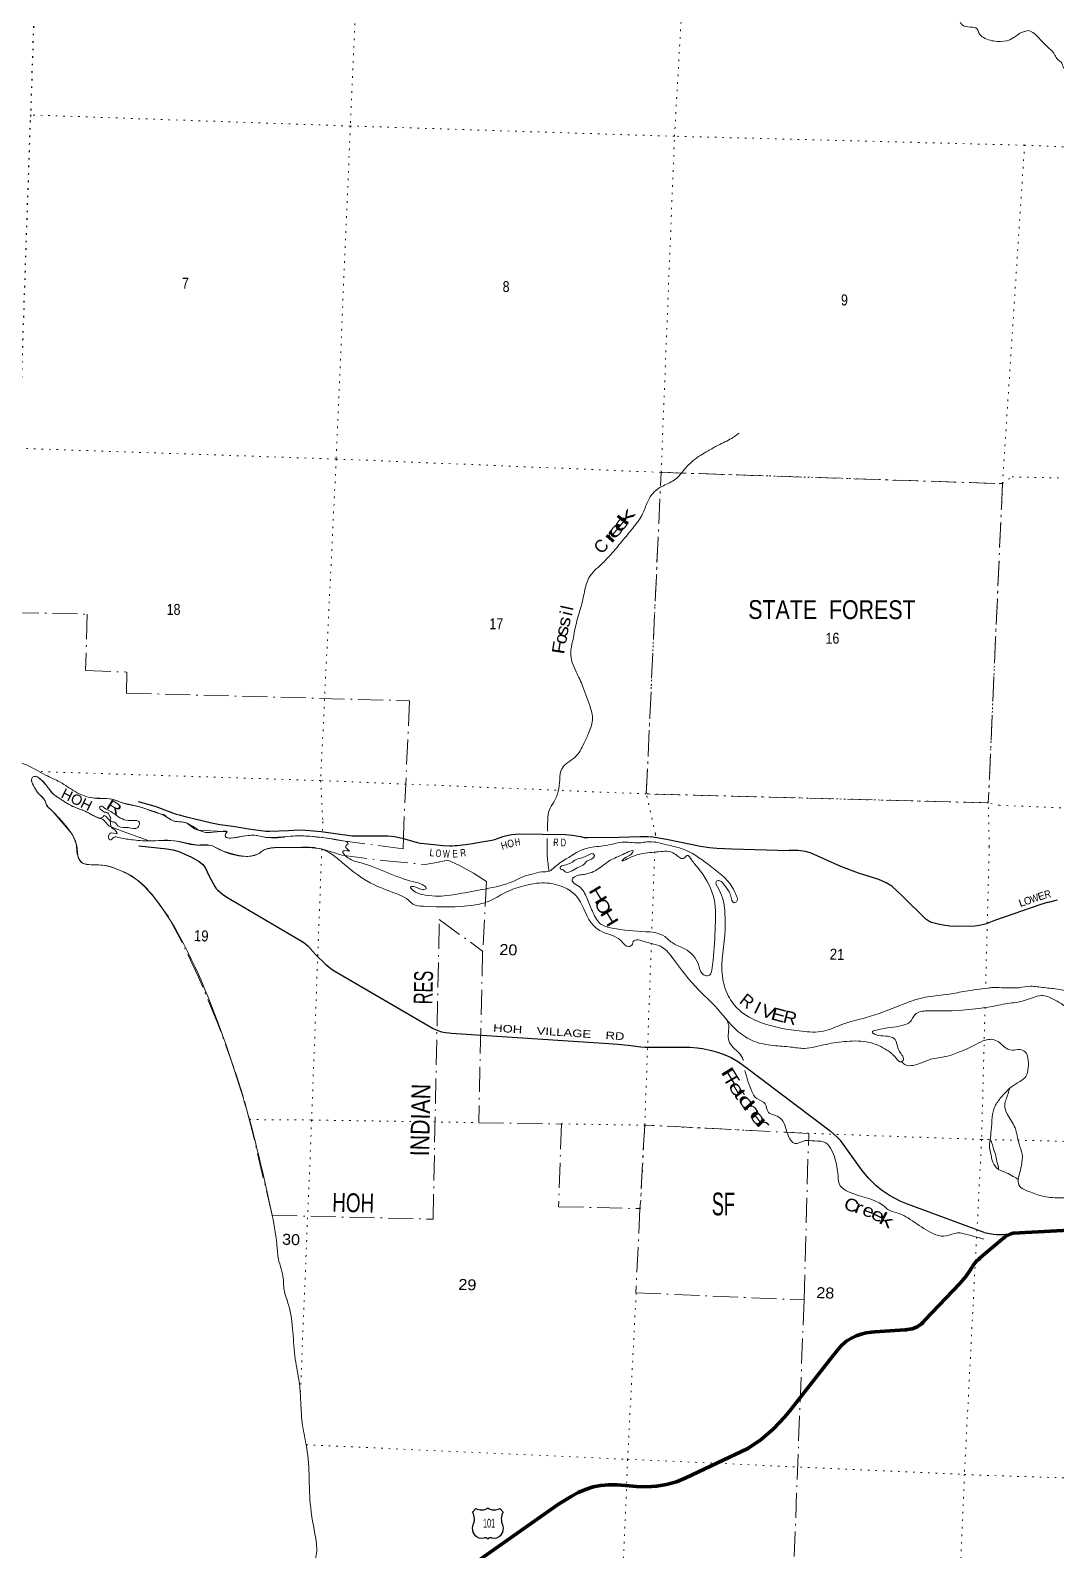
# Model space of a CAD drawing. Header units: feet. Extents: x -932108 to -739700, y 12311 to 202656.
# Drawn here: x -850982 to -834618, y 96062 to 120297 of the extents above; entities that cross this region are included whole.
import ezdxf
from ezdxf.enums import TextEntityAlignment as Align

# ---------------------------------------------------------------- set-up
doc = ezdxf.new("R2010")
doc.units = ezdxf.units.FT
doc.header["$LTSCALE"] = 80
doc.linetypes.add('DOT_DASHED', pattern=[7.7, 5, -1.2, 0.3, -1.2])
doc.linetypes.add('DOTTED', pattern=[1.5, 0.3, -1.2])
for name, color, linetype, lineweight in [('16', 7, 'Continuous', 25), ('20', 7, 'Continuous', 70), ('29', 7, 'Continuous', 25), ('30', 7, 'Continuous', 35), ('39', 7, 'Continuous', 13), ('44', 7, 'DOT_DASHED', 13), ('6', 7, 'DOTTED', 25), ('7', 7, 'DOTTED', 13)]:
    doc.layers.add(name, color=color, linetype=linetype, lineweight=lineweight)
doc.layers.add('41', color=7, linetype='Continuous')

msp = doc.modelspace()

# ---------------------------------------------------------------- linework, layer by layer
at = {"layer": '16'}
for p, q in [((-843923.5, 96661.44), (-843872.19, 96720.2)), ((-843680.43, 96726.17), (-843680.71, 96725.97)), ((-843488.34, 96720.29), (-843436.95, 96661.44))]:
    msp.add_line(p, q, dxfattribs=at)
for centre, radius, start, end in [((-843781.11, 96877.86), 182.07, 239.97227, 303.45418), ((-843579.33, 96877.36), 181.52, 236.33975, 300.08743), ((-843579.34, 96877.86), 182.07, 236.54582, 236.59441), ((-844116.48, 96550.81), 222.05, 332.97043, 29.75871), ((-843243.98, 96550.81), 222.05, 150.24129, 207.02957), ((-843777.29, 96395.91), 151.42, 159.09177, 283.81923), ((-843583.17, 96395.91), 151.42, 256.18077, 20.90823)]:
    msp.add_arc(centre, radius, start, end, dxfattribs=at)
for centre, major_axis, start_param, end_param in [((-843721.95, 96197.09), (-19.56, 51.67), 4.95877769, 6.28318531), ((-843638.5, 96197.09), (19.56, 51.67), 0, 1.32637542)]:
    msp.add_ellipse(centre, major_axis=major_axis, ratio=0.929097, start_param=start_param, end_param=end_param, dxfattribs=at)
at = {"layer": '20'}
for points in [[(-835773.68, 100759.12), (-835446.18, 101037.16), (-835429.5, 101049.91), (-835399.06, 101069.4), (-835366.76, 101085.6), (-835332.94, 101098.33), (-835297.97, 101107.46), (-833799, 101191.95)], [(-844743.55, 95245.72), (-842555, 96787.95), (-842348.04, 96911.02), (-842237.69, 96973), (-842121.47, 97023.1), (-842000.65, 97060.78), (-841876.55, 97085.62), (-841750.53, 97097.36), (-841623.98, 97095.86), (-841616.8, 97095.37), (-841484, 97082.95), (-841307.16, 97068.91), (-841149.53, 97062.92), (-840987.66, 97073.5), (-840827.79, 97100.95), (-840671.66, 97144.95), (-840520.99, 97205.03), (-839529.51, 97676.23), (-839317.64, 97820.89), (-839122.04, 97986.91), (-838944.88, 98172.46), (-838860.2, 98276.62), (-838227.47, 99083.73), (-838206.79, 99110.11), (-838187.97, 99133.73), (-838120.72, 99218.13), (-838100.87, 99243.05), (-838078.52, 99268.13), (-838041.23, 99310), (-837975.01, 99370.28), (-837948.17, 99391.37), (-837876.89, 99435.38), (-837801.41, 99471.7), (-837722.54, 99499.92), (-837641.15, 99519.75), (-837558.14, 99530.96), (-837500.98, 99533.6), (-837027, 99565.95), (-836992.89, 99570.32), (-836987.98, 99570.65), (-836946.75, 99575.8), (-836906.28, 99585.23), (-836867.02, 99598.84), (-836829.4, 99616.48), (-836793.83, 99637.96), (-836760.69, 99663.03), (-836730.36, 99691.44), (-836703.17, 99722.85), (-836145.32, 100305.56), (-836050.92, 100416.19), (-835980.29, 100519.05), (-835963.69, 100544.15), (-835949.83, 100569.05), (-835939.89, 100586.93), (-835911.68, 100627.08), (-835879.43, 100664.06), (-835843.49, 100697.46), (-835826.49, 100711.02), (-835773.68, 100759.12)]]:
    msp.add_lwpolyline(points, dxfattribs=at)
at = {"layer": '29'}
for p, q in [((-848513.5, 107757.36), (-848089.87, 107656.49)), ((-839780.81, 107240.8), (-838868.97, 107216.04))]:
    msp.add_line(p, q, dxfattribs=at)
for points in [[(-849262.61, 107994.29), (-848992.98, 107921.37), (-848964.25, 107912.17), (-848714.3, 107815.9), (-848656.26, 107796.03), (-848604.67, 107781.58), (-848513.51, 107757.36)], [(-848089.87, 107656.49), (-847959.88, 107629.77), (-847748.77, 107601.02), (-847461.38, 107556.78), (-847221.53, 107523.6), (-847165.16, 107521.39), (-846860.09, 107534.66), (-846697.61, 107541.3), (-846585.98, 107539.09), (-846465.49, 107530.24), (-846342.81, 107516.97), (-845843.2, 107450.62), (-845774.66, 107448.4), (-845670.77, 107450.62), (-845332.54, 107448.4), (-845272.86, 107446.19), (-845171.16, 107435.13), (-845047.38, 107410.8), (-844808.63, 107344.45), (-844756.66, 107333.38), (-844645.04, 107322.33), (-844393.03, 107295.79), (-844285.8, 107286.93), (-844242.71, 107286.95), (-844204.01, 107291.36), (-844169.83, 107296.53)], [(-844169.83, 107296.53), (-843955, 107321.95), (-843774, 107349.95), (-843679.26, 107366.45)], [(-843679.26, 107366.45), (-843614.87, 107377.61), (-843566.24, 107390.88), (-843440.23, 107437.32), (-843376.12, 107455.02), (-843300.96, 107468.29), (-843174.95, 107479.35), (-842443.24, 107468.29), (-842328.28, 107459.44), (-842268.6, 107450.6), (-842202.28, 107435.11), (-842144.8, 107424.05), (-842082.9, 107419.63), (-841851.01, 107425)], [(-841851.01, 107425), (-841754, 107423.95), (-841252, 107436.95)], [(-841252, 107436.95), (-841126.8, 107437.33), (-841047.22, 107430.7), (-840826.15, 107393.1), (-840286.76, 107282.51), (-840140.86, 107260.39), (-840025.91, 107249.33), (-839780.81, 107240.8)], [(-849251, 107288.95), (-848803.25, 107240.52), (-848703.22, 107222.82), (-848612.03, 107196.28), (-848564.5, 107178.59), (-848410.86, 107110.02), (-848290.38, 107037.03), (-848231.8, 106990.58), (-848211.91, 106969.58), (-848193.12, 106944.14), (-848126.8, 106807.01), (-848039.48, 106638.91), (-848020.69, 106612.37), (-847995.26, 106585.83), (-847914.58, 106516.15), (-847848.26, 106470.81), (-846760.62, 105833.82), (-846618.04, 105748.66), (-846552.82, 105692.27), (-846429.03, 105555.14), (-846268.2, 105398.09), (-846220.67, 105358.27), (-846181.51, 105329.18)], [(-835575.18, 106101.47), (-835735.07, 106041.7), (-835835.64, 106015.18), (-835907.5, 106006.31), (-836205.92, 106001.9), (-836305.41, 106006.31), (-836384.98, 106015.17), (-836491.1, 106037.28), (-836599.42, 106068.25), (-836639.21, 106088.15), (-836690.06, 106121.32), (-837061.45, 106484.05), (-837233.88, 106643.3), (-837321.19, 106698.6), (-837441.68, 106749.47), (-837764.43, 106851.21), (-838047.39, 106957.38), (-838520.47, 107169.71), (-838612.21, 107198.46), (-838732.69, 107213.94), (-838868.97, 107216.04)], [(-834728.99, 106387.37), (-834585.88, 106428.25)], [(-834728.99, 106387.37), (-834855, 106350.95), (-835575.18, 106101.47)], [(-846181.51, 105329.18), (-846121, 105288.95), (-844553, 104372.95), (-844548.66, 104371.12)], [(-844553, 104372.95), (-844479.23, 104340.87), (-844417.87, 104322.07), (-844358.75, 104309.9), (-844298.06, 104303.41)], [(-844298.06, 104303.41), (-844265, 104299.95), (-841751, 104133.95), (-841608.18, 104124.28)], [(-841608.18, 104124.28), (-841439.54, 104106.42), (-841236.15, 104082.09), (-841172.05, 104077.67), (-840451.36, 104077.67), (-840340.83, 104068.82), (-840254.61, 104055.55), (-840108.71, 104024.58), (-840000.39, 103993.62), (-839896.48, 103956.02), (-839797, 103909.57), (-839682.05, 103845.42), (-839599.1, 103786.26)], [(-839599.1, 103786.26), (-839561, 103759.95), (-838215.66, 102740.39)], [(-835760.32, 101118.64), (-836982.81, 101571.67), (-837091.14, 101615.91), (-837267.99, 101708.8), (-837399.53, 101795.06), (-837489.06, 101872.48), (-837602.91, 101987.49), (-837705.71, 102111.35), (-838046.15, 102584.68), (-838098.1, 102637.77), (-838215.66, 102740.39)], [(-835760.32, 101118.64), (-835609.31, 101091.75), (-835556.05, 101086.9), (-835471.31, 101089.32), (-835306.68, 101103.86)]]:
    msp.add_lwpolyline(points, dxfattribs=at)
at = {"layer": '39'}
msp.add_line((-842727.64, 107524.23), (-842727.02, 107539.78), dxfattribs=at)
msp.add_arc((-845965.73, 107302.22), 58.79, 14.01775, 82.34186, dxfattribs=at)
for points in [[(-835048.64, 120293.24), (-835052.65, 120293.72), (-835093.42, 120283.43), (-835132.48, 120275.15), (-835239.43, 120214.63), (-835350.71, 120146.19), (-835552.71, 120121.83), (-835767.47, 120180.98), (-835842.85, 120256.85), (-835872.47, 120320.77), (-835977.88, 120349.26), (-836112.99, 120389.04), (-836175.77, 120478.58), (-836276.84, 120514.98), (-836372.54, 120484.38), (-836492.49, 120501.3), (-836537.76, 120575.97), (-836620.05, 120629.84), (-836693.12, 120561.91), (-836777.41, 120565.26), (-836878.33, 120605.71), (-836963.2, 120544.31), (-837057.45, 120550.08), (-837058.89, 120614.91), (-837071.16, 120710.54), (-837224.83, 120738.91), (-837322.77, 120752.93), (-837304.7, 120853.42), (-837297.38, 120936.12), (-837371.72, 120987.66), (-837498.08, 121045.31), (-837645.56, 121077.49), (-837760.29, 121073.96), (-837849.24, 121162.51), (-837938.84, 121133.69), (-838027.55, 121127.09), (-838137.14, 121202.3), (-838350.85, 121287.72), (-838490.53, 121364.12), (-838603.34, 121358.49), (-838767.84, 121367.05), (-838944.06, 121434.79), (-839191.26, 121436.52), (-839342.83, 121466.84), (-839605.36, 121538.01), (-839758.93, 121619.01), (-839876.14, 121704.64), (-839938.27, 121810.34), (-840073.77, 121991.83), (-840156.45, 122086.21), (-840365.42, 122189.66), (-840562.76, 122282.52), (-840769.16, 122349.43), (-840902.75, 122427.61), (-841085.45, 122635.27), (-841188.04, 122785.09), (-841321.93, 123007), (-841457.92, 123176.36), (-841530.4, 123324.99), (-841574.37, 123533.2), (-841534.77, 123719.87), (-841558.04, 123842.24), (-841539.56, 123913.27)], [(-835048.64, 120293.24), (-834962.53, 120249.25), (-834833.62, 120118.07), (-834725.98, 120015.82), (-834628.72, 119903.79), (-834584.63, 119831.77), (-834531.46, 119791.76), (-834489.89, 119703.67), (-834410.86, 119652.77), (-834355.17, 119628.84), (-834332.22, 119589.77), (-834274.57, 119563.76), (-834214.56, 119485.19), (-834149.06, 119452.88), (-834054.53, 119445.92), (-833972.68, 119356.58), (-833883.64, 119303.35), (-833810.68, 119188.04), (-833773.08, 119102.08), (-833655.65, 119054.03), (-833561.31, 119041.02), (-833409.65, 118991.92), (-833342.64, 118943.41), (-833313.16, 118855.69), (-833296.88, 118796.64), (-833245.47, 118764.76), (-833182.91, 118766.87), (-833102.48, 118760.34), (-833060.76, 118740.88), (-832980.64, 118724.27), (-832981.98, 118681.92), (-833021.27, 118650.83), (-833019.98, 118563.98), (-833046.25, 118498.17), (-833080.33, 118440.67), (-833071.53, 118400.02), (-833116.8, 118371.14), (-833107.07, 118296.14), (-833125.1, 118236.13), (-833089.19, 118160.32), (-833111.08, 118041.88), (-833122.07, 117949.35), (-833134.05, 117889.15), (-833229.05, 117817.39), (-833307.69, 117753.2), (-833456.68, 117568.03), (-833528.95, 117513.73), (-833580.83, 117466.88), (-833628.24, 117434.03), (-833658.35, 117374.39), (-833634.14, 117311.06), (-833604.73, 117221.31), (-833678.7, 117177.17), (-833760.72, 117133.27), (-833769.32, 117052.78), (-833729.41, 116912.24), (-833711.31, 116847.07), (-833710.89, 116796.59), (-833635.66, 116689.28), (-833613.4, 116628.02), (-833630.79, 116588.18), (-833606.58, 116524.85), (-833600.69, 116456.02), (-833592.34, 116401.26), (-833527.99, 116332.64), (-833498.38, 116248.95), (-833414.01, 116175.68), (-833337.18, 116118.8), (-833282.7, 116056.55), (-833199.45, 116011.58), (-833102.32, 115895.51), (-832989.59, 115762.82), (-832958.73, 115654.86), (-832932.03, 115543), (-832838.57, 115374.56), (-832791.34, 115274.17)], [(-855589.35, 113765.52), (-855472.92, 113912.7), (-855299.98, 113964.52), (-855148.08, 113992.89), (-855030.71, 113961.9), (-854860.19, 113902.49), (-854744.26, 113835.13), (-854498.12, 113705.92), (-854423.07, 113621.97), (-854321.83, 113539), (-854202.47, 113406.73), (-854097.31, 113270.98), (-854037.99, 113145.14), (-853963.58, 112994.42), (-853916.39, 112867.05), (-853831.47, 112626.84), (-853801.94, 112510.29), (-853772.01, 112403.85), (-853720.97, 112171.06), (-853721.96, 111944.4), (-853776.82, 111778.58), (-853844.43, 111645.65), (-853883.78, 111515.64), (-853843.42, 111368.3), (-853814.78, 111178.92), (-853742.38, 111028.27), (-853642.19, 110919.03), (-853520.9, 110734.06), (-853428.43, 110633.22), (-853360.36, 110525.26), (-853327.22, 110347.84), (-853320.81, 110205.89), (-853290.72, 110103.49), (-853208.35, 110001.03), (-852999.22, 109901.62), (-852825.65, 109817.8), (-852644.62, 109770.12), (-852454.91, 109687.68), (-852355.12, 109618.94), (-852188.15, 109420), (-852055.06, 109228.49), (-851894.92, 109009.58), (-851755.24, 108882.58), (-851635.94, 108798.89), (-851335.21, 108677.62), (-851045.63, 108579.07), (-850738.47, 108417.06), (-850507.75, 108304.65), (-850266.51, 108153.37), (-849987.04, 108053.19), (-849686.3, 108033.13), (-849499.8, 107971.06), (-849199.14, 107898.37), (-848889.64, 107794), (-848831.89, 107773.76), (-848826.21, 107769.02)], [(-839669.64, 113869.05), (-839789.44, 113788.81), (-840002.85, 113679.89), (-840165.28, 113589.2), (-840400.61, 113434.6), (-840534.54, 113302.29), (-840708.62, 113120.97), (-840903.56, 113021.44), (-841027.7, 112933.27), (-841132.65, 112771.46), (-841210.54, 112582.27), (-841342.96, 112387.14), (-841545.87, 112138.15), (-841712.48, 111942.36), (-841865.6, 111782.47), (-842067.3, 111563.79), (-842138.46, 111341.94), (-842194.61, 111093.18), (-842276.37, 110806.98), (-842326.82, 110549.9), (-842358.15, 110368.97), (-842269.79, 110063.86), (-842162.64, 109826.82), (-842101.08, 109656.37), (-842039.68, 109481.87), (-842009.83, 109322.8), (-842069.19, 109094.41), (-842146.44, 108921.38), (-842287.77, 108704.35), (-842495.97, 108524.38), (-842533.32, 108343.7), (-842558.87, 108156.47), (-842625.93, 107987.08), (-842703.66, 107852.53), (-842723.51, 107707.58), (-842727.86, 107598.45), (-842727.02, 107539.78)], [(-850053.33, 107815.52), (-850157.96, 107862.08), (-850308.91, 107918.46), (-850484.74, 108024.4), (-850627.47, 108125.22), (-850725, 108250.55), (-850823.42, 108353.64), (-850928.35, 108394.25), (-850959.75, 108363.11), (-850934.07, 108250.76), (-850866.16, 108138.76), (-850763.81, 108033.48), (-850704.33, 107911.69), (-850641.9, 107854.71), (-850625.07, 107837.32)], [(-849641.51, 107799.6), (-849718.09, 107846.25), (-849804.55, 107896.24), (-849855.77, 107922.57), (-849876.73, 107901.14), (-849838.44, 107853.06), (-849813.07, 107833.83), (-849746.16, 107812.34), (-849735.31, 107803.41)], [(-850625.07, 107837.32), (-850347, 107516.95), (-850257, 107345.95), (-850217, 107102.95), (-850149, 107013.95), (-850015, 106986.95), (-849770, 106971.95), (-849561, 106901.95), (-849353, 106797.95), (-849006, 106468.95), (-848661, 105951.95), (-847821, 103998.95), (-847491, 102943.95), (-847121.33, 101394.67)], [(-850053.33, 107815.52), (-849906.44, 107738.25), (-849836, 107738.95), (-849804, 107769.95), (-849755, 107735.95), (-849703, 107657.95), (-849697, 107598.95), (-849610, 107516.95), (-849599, 107488.95), (-849685, 107493.95), (-849737, 107440.95), (-849713, 107381.95), (-849647, 107425.95), (-849573, 107422.95), (-849370, 107385.95), (-849087, 107366.95), (-848692, 107369.95), (-848333, 107301.95), (-848098, 107293.95), (-847927, 107212.95), (-847568, 107121.95), (-847355, 107154.95), (-847237, 107230.95), (-847033, 107261.95), (-846698, 107263.95), (-846368, 107244.95), (-846191, 107167.95), (-845999, 107017.95), (-845488, 106663.95), (-845096, 106506.95), (-844946, 106420.95), (-844877, 106359.95), (-844713, 106325.95), (-843909, 106341.95), (-843660, 106405.95), (-843410, 106539.95), (-843122, 106646.95), (-842775, 106696.95), (-842473, 106629.95), (-842271, 106489.95), (-842032, 106062.95), (-841873, 105924.95), (-841552, 105771.95), (-841431, 105680.95), (-841371, 105718.95), (-841361, 105760.95), (-841306, 105788.95), (-841208, 105767.95), (-840903, 105673.95), (-840716, 105481.95), (-840320, 104993.95), (-840055, 104733.95), (-839688, 104327.95), (-839440, 104174.95), (-839124, 104103.95), (-838843, 104077.95), (-838628, 104057.95), (-838281, 104121.95), (-837949, 104168.95), (-837592, 104153.95), (-837310, 104030.95), (-837168, 103906.95), (-837081, 103842.95), (-837052, 103864.95), (-837110, 104009.95), (-837197, 104214.95), (-837327, 104253.95), (-837497, 104279.95), (-837546, 104315.95), (-837477, 104349.95), (-837069, 104421.95), (-836940, 104481.95), (-836861, 104597.95), (-836671, 104657.95), (-836478, 104654.95), (-835627.2, 104724.47)], [(-849641.65, 107799.67), (-849414, 107693.95), (-849242, 107659.95), (-849269, 107581.95), (-849420, 107578.95), (-849574, 107600.95), (-849613, 107641.95), (-849641, 107665.95), (-849699, 107681.95), (-849699, 107725.95), (-849712, 107756.95), (-849735.31, 107803.41)], [(-848826.21, 107769.02), (-848797.51, 107743.14), (-848713, 107690.95), (-848512, 107659.95), (-848291, 107536.95), (-847941, 107517.95), (-847842, 107512.95), (-847863, 107484.95), (-847869, 107434.95), (-847791, 107411.95), (-847595, 107441.95), (-847407, 107456.95), (-847182, 107418.95), (-846782, 107444.95), (-846557, 107442.95), (-845957.89, 107360.48)], [(-842705.28, 106883.5), (-842730.89, 107125.14), (-842734.55, 107341.15), (-842732.21, 107403.3)], [(-845908.62, 107316.47), (-845929, 107305.95), (-845950, 107273.95), (-845886, 107204.95), (-845926, 107210.95), (-845995, 107198.95), (-845947, 107124.95), (-845703, 107016.95), (-844883, 106719.95), (-844704, 106654.95), (-844661, 106608.95), (-844716, 106592.95), (-844848, 106635.95), (-844914, 106633.95), (-844872, 106577.95), (-844725, 106511.95), (-844516, 106486.95), (-844146, 106521.95), (-843722, 106599.95), (-843268, 106724.95), (-843096, 106803.95), (-842972, 106836.95), (-842820, 106871.95), (-842694, 106885.95), (-842622, 106941.95), (-842431, 107078.95), (-842087, 107253.95), (-841804, 107292.95), (-841497, 107348.95), (-841241, 107337.95), (-841137, 107351.95), (-840830, 107306.95), (-840578, 107241.95), (-840159, 106989.95), (-839779, 106628.95), (-839711, 106486.95), (-839704, 106406.95), (-839747, 106381.95), (-839807, 106504.95), (-839902, 106657.95), (-839978, 106732.95), (-840029, 106724.95), (-839995, 106597.95), (-839900, 106259.95), (-839893, 105954.95), (-839937, 105209.95), (-839842, 104895.95), (-839670, 104669.95), (-839327, 104471.95), (-838670, 104331.95), (-838324, 104331.95), (-838030, 104437.95), (-837641, 104548.95), (-837092, 104745.95), (-836820, 104844.95), (-836315, 104923.95), (-836056, 104968.95), (-835697.99, 105019.02), (-835615.3, 105029.57)], [(-842270, 107072.95), (-842078, 107140.95), (-842001, 107159.95), (-841978, 107132.95), (-842006, 107091.95), (-842098, 107043.95), (-842142, 106995.95), (-842257, 106936.95), (-842364, 106877.95), (-842451, 106876.95), (-842476, 106904.95), (-842520, 106915.95), (-842525, 106946.95), (-842457, 106978.95), (-842270, 107072.95)], [(-842300, 106689.95), (-842336, 106743.95), (-842317, 106775.95), (-842138, 106833.95), (-841917, 106920.95), (-841749, 107043.95), (-841526, 107150.95), (-841363, 107201.95), (-841393, 107156.95), (-841500, 107089.95), (-841539, 107048.95), (-841454, 107079.95), (-841231, 107162.95), (-840954, 107193.95), (-840699, 107161.95), (-840560, 107088.95), (-840527, 107113.95), (-840504, 107132.95), (-840428, 107065.95), (-840322, 106930.95), (-840084, 106494.95), (-840050, 106010.95), (-840086, 105467.95), (-840106, 105302.95), (-840130, 105234.95), (-840189, 105216.95), (-840257, 105249.95), (-840318, 105394.95), (-840537, 105644.95), (-840723, 105733.95), (-840857, 105839.95), (-841019, 105905.95), (-841156, 105918.95), (-841698, 105976.95), (-841875, 106039.95), (-842000, 106221.95), (-842089, 106430.95), (-842202, 106621.95), (-842300, 106689.95)], [(-829974.1, 107065.49), (-830091, 106962.95), (-830216, 106862.95), (-830343, 106773.95), (-830417, 106685.95), (-830479, 106601.95), (-830502, 106538.95), (-830502, 106499.95), (-830434, 106499.95), (-830302, 106551.95), (-830159, 106638.95), (-830087, 106728.95), (-830053, 106777.95), (-829985, 106808.95), (-829881, 106890.95), (-829770, 106932.95), (-829655, 106941.95), (-829539, 106954.95), (-829491, 106942.95), (-829476, 106929.95), (-829509, 106899.95), (-829585, 106866.95), (-829761, 106766.95), (-829973, 106616.95), (-830175, 106455.95), (-830383, 106351.95), (-830774, 106090.95), (-831118, 105816.95), (-831271, 105677.95), (-831371, 105607.95), (-831421, 105575.95), (-831492, 105564.95), (-831607, 105544.95), (-831717, 105482.95), (-831846, 105389.95), (-831946, 105262.95), (-831994, 105083.95), (-832022, 104818.95), (-832011, 104549.95), (-831971, 104410.95), (-831899, 104312.95), (-831818, 104224.95), (-831789, 104134.95), (-831790, 104027.95), (-831856, 103840.95), (-831942, 103594.95), (-832079, 103301.95), (-832244, 103139.95), (-832349, 103073.95), (-832556, 103041.95), (-832808, 103034.95), (-832996, 103066.95), (-833209, 103138.95), (-833370, 103236.95), (-833542, 103404.95), (-833717, 103588.95), (-833871, 103798.95), (-834102, 104203.95), (-834237, 104467.95), (-834411, 104684.95), (-834574, 104796.95), (-834745, 104882.95), (-834845, 104899.95), (-834988, 104863.95), (-835249, 104789.95), (-835383, 104773.95), (-835527, 104746.95), (-835627.2, 104724.47)], [(-835615.3, 105029.57), (-835428, 105023.95), (-835201, 105025.95), (-835020, 105047.95), (-834801, 105026.95), (-834563, 104998.95), (-834298, 104920.95), (-834120, 104799.95), (-834011, 104621.95), (-833892, 104341.95), (-833739, 104016.95), (-833498, 103673.95), (-833322, 103405.95), (-833183, 103304.95), (-833067, 103253.95), (-833001, 103242.95), (-832987, 103278.95), (-833009, 103327.95), (-833072, 103366.95), (-833140, 103420.95), (-833185, 103462.95), (-833194, 103482.95), (-833169, 103509.95), (-833112, 103461.95), (-833022, 103404.95), (-832893, 103360.95), (-832757, 103345.95), (-832605, 103356.95), (-832460, 103400.95), (-832343, 103484.95), (-832286, 103510.95), (-832265, 103473.95), (-832294, 103417.95), (-832425, 103316.95), (-832546, 103237.95), (-832604, 103189.95), (-832591, 103176.95), (-832497, 103186.95), (-832361, 103255.95), (-832222, 103398.95), (-832136, 103624.95), (-832027, 103902.95), (-832033, 104082.95), (-832122, 104352.95), (-832246, 104721.95), (-832278, 105004.95), (-832210, 105258.95), (-832091, 105458.95), (-831850, 105662.95), (-831664, 105813.95), (-831584, 105904.95), (-831546, 105897.95), (-831573, 105835.95), (-831505, 105859.95), (-831379, 105976.95), (-831045, 106206.95), (-830805, 106426.95), (-830625, 106626.95), (-830553, 106802.95), (-830480, 106924.95), (-830393, 107013.95), (-830343.43, 107079.11)], [(-839876, 104533.95), (-839836, 104419.95), (-839844, 104267.95), (-839824, 104152.95), (-839737, 104046.95), (-839636, 103939.95), (-839602.31, 103869.28)], [(-837075, 103841.95), (-837004, 103791.95), (-836892, 103785.95), (-836610, 103882.95), (-836369, 103928.95), (-836150, 103999.95), (-835894, 104119.95), (-835737, 104188.95), (-835645.89, 104203.76)], [(-835645.89, 104203.76), (-835534, 104166.95), (-835437, 104079.95), (-835314, 104027.95), (-835187, 104038.95), (-835100, 103996.95), (-835060, 103905.95), (-835056, 103746.95), (-835091, 103610.95), (-835191, 103528.95), (-835324, 103441.95), (-835486, 103278.95), (-835587, 103129.95), (-835629, 102960.95), (-835646, 102744.95), (-835664, 102598.95)], [(-835218, 101966.95), (-835191, 101855.95), (-835075, 101786.95), (-834843, 101703.95), (-834558, 101671.95), (-834382, 101682.95), (-834226, 101750.95), (-834114, 101878.95), (-833939, 102094.95), (-833789, 102247.95), (-833686, 102350.95), (-833596, 102396.95), (-833036, 102570.95), (-832580, 102732.95), (-832300, 102770.95), (-832143, 102846.95), (-832018, 102899.95), (-831933, 102819.95), (-831803, 102708.95), (-831699, 102637.95), (-831515, 102658.95), (-831421, 102644.95), (-831221, 102599.95), (-831071, 102679.95), (-830930, 102845.95), (-830739, 103308.95), (-830588, 103596.95), (-830445, 103820.95), (-830318, 104006.95), (-830162, 104119.95), (-830018, 104135.95), (-829870, 104104.95), (-829698, 104077.95), (-829597, 103985.95), (-829493, 103799.95), (-829106, 103289.95), (-829037.57, 103195.15)], [(-839577.2, 103703.55), (-839466, 103368.95), (-839386, 103256.95), (-839256, 103171.95), (-839202, 103034.95), (-839091, 102986.95), (-838988, 102917.95), (-838879, 102653.95), (-838782, 102541.95), (-838615, 102585.95), (-838464, 102580.95), (-838288, 102551.95), (-838191, 102429.95), (-838091, 102018.95), (-838056, 101865.95), (-837926, 101770.95), (-837376, 101554.95), (-837264, 101470.95), (-837116, 101420.95), (-836974, 101351.95), (-836686, 101161.95), (-836363, 101064.95), (-836182, 101113.95), (-836012, 101082.95), (-835831.47, 101033.79), (-835764.79, 101013.64)], [(-835347, 103425.95), (-835409, 103241.95), (-835431, 103151.95), (-835387, 103002.95), (-835265, 102787.95), (-835202, 102534.95), (-835152, 102368.95), (-835164, 102185.95), (-835194, 102061.95), (-835218, 101966.95)], [(-835664, 102598.95), (-835672, 102475.95), (-835644, 102335.95), (-835605, 102208.95), (-835531, 102134.95), (-835546, 102220.95), (-835571, 102338.95), (-835613, 102473.95), (-835644, 102565.95), (-835664, 102598.95)], [(-835533, 102124.95), (-835405, 102072.95), (-835293, 102015.95), (-835218, 101966.95)], [(-847121.33, 101394.67), (-847121, 101392.95), (-847041, 100861.95), (-847031, 100739.95), (-846950, 100418.95), (-846931, 100205.95), (-846861, 99964.95), (-846754, 99099.95), (-846691, 98736.95), (-846668, 98458.95), (-846643, 98078.95), (-846581, 97739.95), (-846533, 97263.95), (-846521, 96865.95), (-846440, 96307.95), (-846414, 96006.95), (-846452, 95743.95), (-846403, 95402.95), (-846487, 95155.95), (-846524, 95023.95), (-846526, 94890.95), (-846458, 94758.95), (-846273, 94525.95), (-846088, 94125.95), (-846037, 93952.95), (-846028, 93825.95), (-846113, 93759.95), (-846113, 93682.95), (-846051, 93632.95), (-845973, 93716.95), (-845869, 93754.95), (-845795, 93677.95), (-845624, 93483.95), (-845447, 93427.95), (-845322, 93386.95), (-845477, 93375.95), (-845664, 93440.95), (-845786, 93600.95), (-845845, 93683.95), (-845913, 93653.95), (-845958, 93582.95), (-845925, 93363.95), (-845919, 92901.95), (-845932, 92643.95), (-846016, 92488.95), (-846008, 92383.95), (-845974, 92271.95), (-845988, 92090.95), (-845942, 91917.95), (-845825, 91622.95), (-845698, 91404.95), (-845661, 91184.95), (-845685, 91024.95), (-845579, 90877.95), (-845499, 90751.95), (-845492, 90674.95), (-845529, 90586.95), (-845534, 90405.95), (-845541, 90254.95), (-845501, 90008.95), (-845363, 88115.95), (-845326, 87792.95), (-845228, 87299.95), (-845100, 86638.95), (-845037, 86259.95), (-845062, 86122.95), (-845073, 86032.95), (-845018, 86008.95), (-844967, 85968.95), (-844940, 85803.95), (-844748, 85019.95), (-844402, 83928.95), (-844206, 83412.95), (-844019, 83062.95), (-843937, 82813.95), (-843840, 82420.95), (-843799, 82161.95), (-843777, 81924.95), (-843665, 81666.95), (-843563, 81553.95), (-843507, 81515.95), (-843506, 81438.95), (-843462, 81323.95), (-843416, 81251.95), (-842889, 80262.95)]]:
    msp.add_spline(points, degree=3, dxfattribs=at)
at = {"layer": '44'}
msp.add_line((-838632, 100043.95), (-838559.07, 102701.12), dxfattribs=at)
for points in [[(-853579.95, 121711.08), (-853674.35, 117716.25), (-852366.14, 117685.71), (-852368.22, 117683.76), (-852538.56, 112351.97), (-851212.2, 112320.24), (-851246.39, 111007.93), (-850075.27, 110985.63), (-850099.75, 110083.71), (-849443.85, 110061.33), (-849446.3, 109724.56), (-844930.48, 109602.47), (-845020.26, 107625.82)], [(-841151.23, 108116.67), (-840914.7, 113246.56), (-835465.91, 113066.26)], [(-835465.91, 113066.26), (-835692.89, 107974.44), (-841151.23, 108116.67)], [(-850625.07, 107837.32), (-850625.07, 107837.32), (-850698.16, 107905.54), (-850712.85, 107921.96), (-850722.37, 107938), (-850748.2, 108005.73), (-850759.59, 108027.51), (-850784.66, 108057.3), (-850852.07, 108122.07), (-850872.95, 108147.86), (-850894.38, 108179.84), (-850917.92, 108220.52), (-850941.24, 108264.74), (-850953.67, 108292.86), (-850962.63, 108327.24), (-850963.2, 108345.06), (-850959.84, 108362.84), (-850945.87, 108383.85), (-850935.77, 108391.18), (-850923.38, 108395.39), (-850909.35, 108396.25), (-850892.28, 108393.63), (-850862.3, 108381.64), (-850832.85, 108361.86), (-850798.15, 108329.41), (-850730.62, 108257.12), (-850657.88, 108158.42), (-850630.86, 108128.36), (-850596.15, 108099.09), (-850524.14, 108049.5), (-850426.69, 107986.61), (-850321.25, 107924.48), (-850263.11, 107899.87), (-850149.77, 107858.44), (-850053.7, 107815.68)], [(-848846.9, 107769.95), (-848935.94, 107811.06), (-848975.14, 107823.25), (-849089.89, 107862.25), (-849189.19, 107895.13), (-849276.05, 107920.11), (-849417.95, 107951.6), (-849515.59, 107975.49), (-849570.96, 107993.96), (-849635.89, 108017.42), (-849676.76, 108030.48), (-849718.18, 108039.83), (-849782.15, 108044.93), (-849839.15, 108044.59), (-849917.92, 108044.66), (-849961.35, 108048.53), (-850016.01, 108059.97)], [(-847121, 101394.95), (-847463.08, 102826.93), (-847585.57, 103291.75), (-847733.3, 103744.85), (-847993.02, 104467.48), (-848297.83, 105191.98), (-848560.09, 105748.69), (-848779.4, 106158.7), (-849014.68, 106479.69), (-849155.27, 106636.24), (-849267.2, 106735.85), (-849397.75, 106825.28), (-849544.9, 106895.29), (-849629.84, 106929.58), (-849729.61, 106962.63), (-849783.86, 106974.42), (-849857.84, 106981.28), (-850009.32, 106986.4), (-850118.68, 107002.63), (-850164.73, 107023.18), (-850196.48, 107059.05), (-850226.06, 107133.22), (-850242.02, 107287.48), (-850269.78, 107377.6), (-850316.17, 107474.34), (-850365.68, 107538.43), (-850625.5, 107837.16)], [(-850053.35, 107815.52), (-849903.04, 107736.65), (-849819.69, 107707.2), (-849797.16, 107685.82), (-849747.26, 107621.91), (-849726.79, 107602.99), (-849460.63, 107502.62), (-849081.11, 107368.27), (-849003.22, 107366.02), (-848770.74, 107371.98), (-848682.9, 107369.37), (-848607.95, 107359.91), (-848457.56, 107326.64), (-848310.78, 107299.66), (-848137.41, 107299.66), (-848100.16, 107294.41), (-848062.6, 107282.53), (-847957.6, 107226.01), (-847921.07, 107210.87), (-847798.2, 107171.17), (-847675.85, 107140.08), (-847591.09, 107124.99), (-847526.23, 107119.7), (-847484.81, 107122.43), (-847444.7, 107129.04), (-847370.25, 107149.63), (-847331.96, 107166.48), (-847262.94, 107219.74), (-847240.7, 107229.89), (-847212.31, 107237.13), (-847144.03, 107251.02), (-847086.75, 107258.6), (-847007.79, 107262.57), (-846878.54, 107264.5), (-846549.59, 107260.26), (-846375.98, 107246.01), (-846336.28, 107238.86), (-846009.05, 107142.26), (-845358.03, 107052.24), (-844679.44, 106991.81), (-844523.75, 107019.77), (-844320.16, 107059.71), (-844132.53, 106975.83), (-843908.98, 106852), (-843701.01, 106722.23), (-843763, 105609.95)], [(-845020.26, 107625.82), (-845033.48, 107241.39), (-845958.68, 107360.64), (-846163.42, 107398.45), (-846367.55, 107426.49), (-846522.71, 107440.69), (-846591.24, 107443.1), (-846733.96, 107445.72), (-846885.6, 107439.87), (-847033.23, 107427.15), (-847168.99, 107419.16), (-847223.89, 107422.19), (-847366.8, 107453.43), (-847414.07, 107456.77), (-847540.43, 107447.68), (-847623.98, 107438.36), (-847652.08, 107434.1), (-847780.3, 107413.23), (-847810.86, 107411.31), (-847829.2, 107414), (-847847.8, 107420.79), (-847865.94, 107432.41), (-847874.62, 107443.54), (-847873.02, 107461.01), (-847861.02, 107488.53), (-847839.27, 107511.16), (-847850.36, 107513.47), (-847998.57, 107520.98), (-848305.42, 107538.66), (-848335.01, 107547.46), (-848360.14, 107560.09), (-848467.95, 107637.89), (-848502.95, 107656.54), (-848550.16, 107668.64), (-848634.31, 107674.34), (-848678.84, 107680.14), (-848705.04, 107687.71), (-848734.19, 107701.1), (-848846.9, 107769.95)], [(-847121, 101394.95), (-844555, 101331.95), (-844455, 106110.95), (-843763, 105609.95), (-843826, 102869.95), (-842506, 102849.95), (-842551, 101531.95), (-841252, 101501.95), (-841319, 100159.95), (-838632, 100043.95), (-838944, 92005.95), (-841568, 92092.95), (-841793.52, 85226.89), (-839133, 85119.95), (-839346, 78570.95), (-838006, 78500.95), (-838164, 73181.95), (-836835, 73130.95), (-837134, 65191.95), (-837096, 65188.95)], [(-838559.07, 102701.12), (-841176, 102832.95), (-841252, 101501.95)]]:
    msp.add_lwpolyline(points, dxfattribs=at)
at = {"layer": '6'}
msp.add_lwpolyline([(-849724.61, 153738.72), (-849774.78, 153598.14), (-849856.66, 150887.02), (-850027.38, 145592.57), (-850209.17, 140373.46), (-850412.11, 134825.25), (-850617.84, 129509.93), (-850806.45, 124321.45), (-850978.31, 118948.11), (-850985.86, 118859.35), (-851164.04, 113629.97), (-851170.8, 113510.81), (-851212.2, 112320.24), (-851246.39, 111007.93), (-851310.33, 109251.49)], dxfattribs=at)
at = {"layer": '7'}
for p, q in [((-846314.79, 107674.51), (-846324.27, 107421.35)), ((-841005.95, 107475.33), (-841010.92, 107339.68)), ((-841016.29, 107193.14), (-841063.28, 105910.33)), ((-835676.98, 107276.65), (-835736.07, 105014.43)), ((-844544.21, 102884.9), (-843829.94, 102873.88))]:
    msp.add_line(p, q, dxfattribs=at)
for points in [[(-845643.89, 124122.17), (-845875.15, 118771.43), (-846100.87, 113458.93), (-846349.45, 108329.51), (-846314.79, 107674.51)], [(-841005.95, 107475.33), (-841151.23, 108116.67), (-840914.7, 113246.56), (-840701.1, 118608.13), (-840396.06, 123943.78)], [(-835113.68, 118465.17), (-840701.1, 118608.13), (-845875.15, 118771.43), (-850978.31, 118948.11)], [(-835676.98, 107276.65), (-835692.89, 107974.44), (-835465.91, 113066.26), (-835113.68, 118465.17)], [(-819169.57, 117946.03), (-824502.67, 118110.9), (-829818.74, 118240.92), (-835113.68, 118465.17)], [(-851164.04, 113629.97), (-846100.87, 113458.93), (-840914.7, 113246.56), (-835465.91, 113066.26), (-835313.45, 113173.79)], [(-835313.45, 113173.79), (-830133.71, 113060.05), (-824800.69, 112828.56), (-819978.72, 112679.5)], [(-835511.07, 107934.74), (-835692.89, 107974.44), (-841151.23, 108116.67), (-846349.45, 108329.51), (-850812.65, 108472.64)], [(-829609.26, 107689.99), (-830340.87, 107718.38), (-835511.07, 107934.74)], [(-846331.15, 107237.51), (-846493, 102914.95), (-846673.34, 98530.06)], [(-841069.66, 105736.27), (-841176, 102832.95), (-841244.08, 101503.7)], [(-835743.9, 104714.47), (-835799, 102604.95), (-836074, 97261.95), (-836299, 91919.95)], [(-847485.75, 102921.93), (-846493, 102914.95), (-844867.25, 102889.88)], [(-842507.98, 102853.49), (-841176, 102832.95), (-839422.17, 102745.52)], [(-838946.01, 102721.78), (-838468, 102697.95), (-835799, 102604.95), (-835705.13, 102603.96)], [(-835705.13, 102603.96), (-830427, 102476.95), (-825107, 102235.95), (-819810.02, 102113.06)], [(-841313.24, 100153.5), (-841449, 97502.95), (-841672, 92096.95)], [(-846580, 97732.08), (-841449, 97502.95), (-836074, 97261.95), (-835904.01, 97251.89)], [(-820059, 96657.95), (-825359, 96886.95), (-830769, 97087.95), (-835904.01, 97251.89)]]:
    msp.add_lwpolyline(points, dxfattribs=at)

# ---------------------------------------------------------------- texts
at = {"layer": '16', "width": 0.6}
msp.add_text('101', height=140, dxfattribs=at).set_placement((-843660.64, 96414.4), align=Align.CENTER)
at = {"layer": '30'}
for s, rotation, width, p in [('H', 16.284, 0.9, (-843401.87, 107237.95)), ('O', 11.915, 0.85, (-843304.58, 107268.29)), ('H', 9.552, 0.75, (-843197.85, 107291.8)), ('R', 359.76, 0.65, (-842594.1, 107284.54)), ('D', 358.76, 0.65, (-842476.31, 107282.6)), ('L', 353.487, 0.9, (-844577.89, 107122)), ('O', 355.349, 0.7, (-844472.61, 107109.88)), ('W', 358.174, 0.6, (-844344.55, 107101.02)), ('E', 4.39, 0.8, (-844196.63, 107102.81)), ('R', 7.815, 0.8, (-844067.06, 107118.43))]:
    msp.add_text(s, height=120, rotation=rotation, dxfattribs=dict(at, width=width)).set_placement(p, align=Align.CENTER)
for s, rotation, width, p in [('L', 18.706, 1.2, (-835185.12, 106309.78)), ('O', 18.706, 0.95, (-835100.14, 106338.66)), ('W', 18.706, 0.85, (-834996.54, 106375.42)), ('E', 18.706, 1.05, (-834879.77, 106413.38)), ('R', 13.827, 0.9, (-834782.68, 106447.11)), ('HOH    VILLAGE    RD', 356.222, 1.3, (-843598.23, 104326.08))]:
    msp.add_text(s, height=120, rotation=rotation, dxfattribs=dict(at, width=width)).set_placement(p)
at = {"layer": '41'}
for s, rotation, width, p in [('e', 50.173, 1.85, (-841569.89, 112265.48)), ('e', 50.517, 1.8, (-841482.82, 112371.03)), ('k', 51.127, 2, (-841400.04, 112478.98)), ('r', 49.034, 2.1, (-841650.92, 112165.79)), ('s', 78.501, 1.2, (-842400.24, 110702.51)), ('s', 77.565, 1.2, (-842367.99, 110843.87)), ('F', 81.336, 1.25, (-842449.06, 110436.26)), ('o', 73.293, 1.1, (-842423.86, 110566.98)), ('I', 333.798, 1.1, (-839416.86, 104617.3)), ('V', 339.708, 1.2, (-839240.46, 104547)), ('E', 345.132, 1.3, (-839066.1, 104495.29)), ('R', 346.249, 1.1, (-838877.85, 104449.68))]:
    msp.add_text(s, height=200, rotation=rotation, dxfattribs=dict(at, width=width)).set_placement(p, align=Align.CENTER)
for s, rotation, p in [('C', 46.599, (-841800.27, 112000.18)), ('i', 76.584, (-842333.38, 110975.67)), ('l', 77.584, (-842317.78, 111063.5)), ('R', 321.669, (-839603.82, 104733.39))]:
    msp.add_text(s, height=200, rotation=rotation, dxfattribs=at).set_placement(p, align=Align.CENTER)
for s, height, rotation, width, p in [('HOH', 164.1, 333.55, 1.05, (-850506.99, 108066.62)), ('R', 164.1, 328.711, 1.5, (-849787.73, 107899.33)), ('H', 200, 300.595, 1.5, (-842080.53, 106580.85)), ('O', 200, 297.947, 1.2, (-841989.5, 106387.04)), ('H', 200, 301.142, 1.5, (-841898.88, 106218.96)), ('F', 200, 301.411, 1.85, (-839971.78, 103688.2)), ('l', 200, 300.411, 1.25, (-839905.87, 103535.15)), ('e', 200, 301.722, 1.55, (-839852.1, 103462.44)), ('t', 200, 306.87, 1.65, (-839769.05, 103325.41)), ('c', 200, 307.682, 1.95, (-839707.98, 103249.09)), ('h', 200, 311.102, 1.95, (-839626.13, 103123.94)), ('e', 200, 307.936, 1.75, (-839523.39, 102994.67)), ('r', 200, 313.797, 2.2, (-839425.65, 102866.44)), ('C', 200, 339.009, 1.15, (-838016.45, 101505.94)), ('r', 200, 339.575, 1.35, (-837845.73, 101448.43)), ('e', 200, 339.18, 1.2, (-837720.94, 101407.5)), ('e', 200, 333.707, 1.35, (-837584.56, 101356.7)), ('k', 200, 332.068, 1.6, (-837457.91, 101280.64))]:
    msp.add_text(s, height=height, rotation=rotation, dxfattribs=dict(at, width=width)).set_placement(p)
at = {"layer": '44'}
for s, height, rotation, width, p in [('STATE  FOREST', 300, 359.919, 0.85, (-839523.96, 110908.34)), ('RES', 300, 88.801, 0.65, (-844565.33, 104758.33)), ('INDIAN', 300, 88.801, 0.85, (-844619.49, 102333.6)), ('HOH', 300, 358.594, 0.75, (-846166.43, 101453.45)), ('SF', 363, 359.919, 0.6, (-840106.3, 101394.02))]:
    msp.add_text(s, height=height, rotation=rotation, dxfattribs=dict(at, width=width)).set_placement(p)
at = {"layer": '7', "width": 0.85}
for s, p in [('7', (-848563, 116177.44)), ('8', (-843444.47, 116122.81)), ('9', (-838043.46, 115909.63)), ('18', (-848807, 110972.35)), ('17', (-843656.11, 110743.55)), ('16', (-838290.22, 110512.96))]:
    msp.add_text(s, height=175, dxfattribs=at).set_placement(p)
at = {"layer": '7'}
for s, width, p in [('19', 0.9, (-848375, 105769.95)), ('20', 1.1, (-843498.22, 105549.06)), ('21', 0.9, (-838227, 105474.95)), ('30', 1.1, (-846967, 100926.95)), ('29', 1.1, (-844152.9, 100205.89)), ('28', 1.1, (-838440.07, 100075.19))]:
    msp.add_text(s, height=175, rotation=357.965, dxfattribs=dict(at, width=width)).set_placement(p)

doc.saveas('drawing.dxf')
